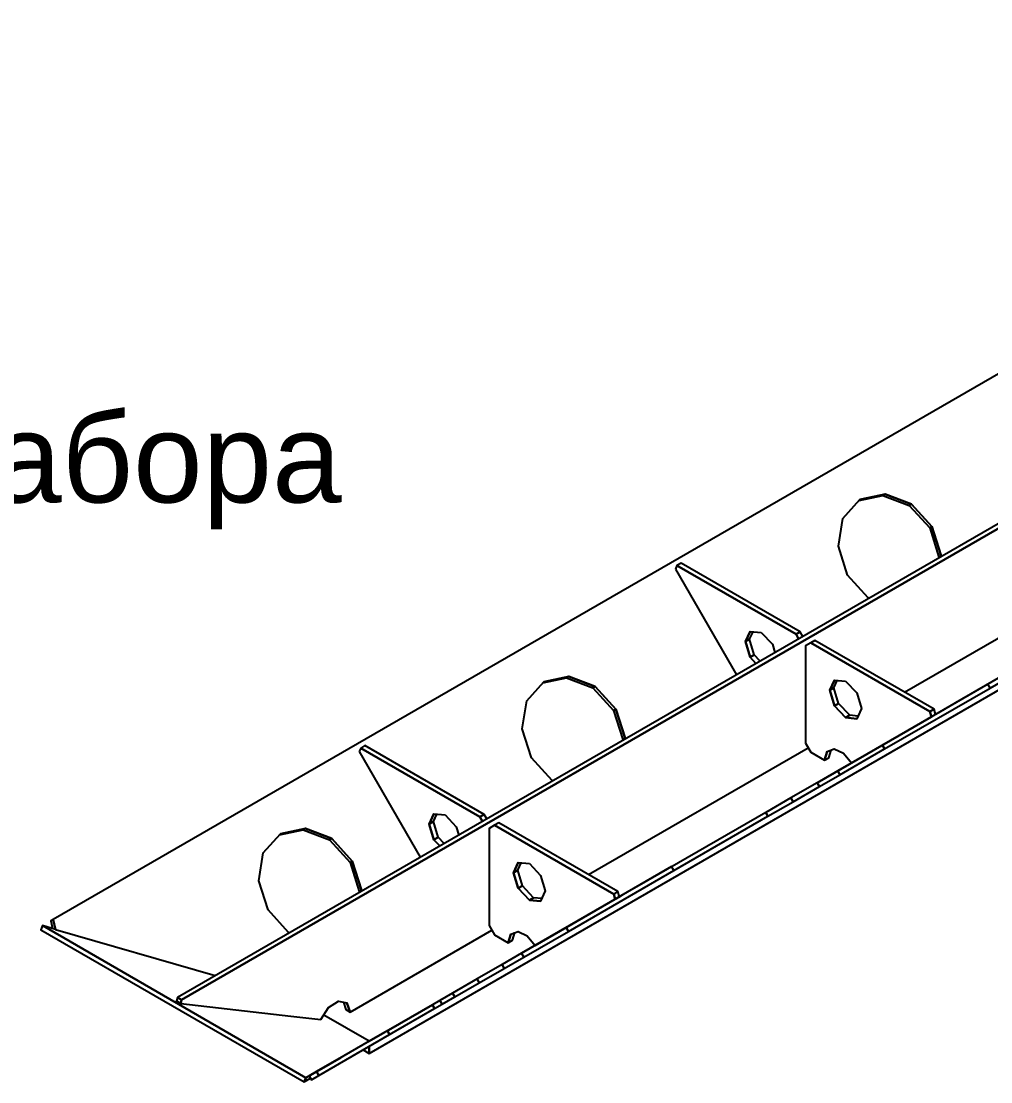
# Model space of a CAD drawing. Header units: millimetres. Extents: x -251843 to -243433, y -86292 to -80352.
# Drawn here: x -245471 to -244821, y -81668 to -80956 of the extents above; entities that cross this region are included whole.
import ezdxf

# ---------------------------------------------------------------- set-up
doc = ezdxf.new("R2010")
doc.units = ezdxf.units.MM
doc.layers.add('pen_035', color=1, linetype='Continuous')
doc.styles.add('style5', font='arial.ttf', dxfattribs={"height": 3})

msp = doc.modelspace()

# ---------------------------------------------------------------- linework, layer by layer
at = {"layer": 'pen_035', "color": 0, "linetype": 'Continuous'}
for p, q in [((-244891.78, -81273.73), (-244908.6, -81277.26)), ((-244891.78, -81273.73), (-244908.6, -81277.26)), ((-244878.7, -81406.61), (-244731.27, -81321.49)), ((-244878.7, -81406.61), (-244731.27, -81321.49)), ((-245032.47, -81323.99), (-244991.49, -81394.98)), ((-245032.47, -81323.99), (-244991.49, -81394.98)), ((-244951.53, -81367.83), (-244949.77, -81370.89)), ((-244951.53, -81367.83), (-244949.77, -81370.89)), ((-244982.37, -81383.18), (-244978.37, -81387.4)), ((-244982.37, -81383.18), (-244978.37, -81387.4)), ((-245103.91, -81396.21), (-245120.73, -81399.73)), ((-245103.91, -81396.21), (-245120.73, -81399.73)), ((-244844.56, -81413.84), (-244844.56, -81413.84)), ((-244844.56, -81413.84), (-244844.56, -81413.84)), ((-244859.05, -81422.21), (-244859.05, -81422.21)), ((-244859.05, -81422.21), (-244859.05, -81422.21)), ((-244856.02, -81420.46), (-244856.02, -81420.46)), ((-244856.02, -81420.46), (-244856.02, -81420.46)), ((-244937.34, -81467.41), (-244860.7, -81423.16)), ((-244860.7, -81423.16), (-244937.34, -81467.41)), ((-244937.34, -81467.41), (-244860.7, -81423.16)), ((-244860.7, -81423.16), (-244937.34, -81467.41)), ((-244918.3, -81423.76), (-244910.8, -81424.5)), ((-244918.3, -81423.76), (-244910.8, -81424.5)), ((-245244.6, -81446.46), (-245203.62, -81517.45)), ((-245244.6, -81446.46), (-245203.62, -81517.45)), ((-245090.83, -81529.09), (-244943.4, -81443.97)), ((-245090.83, -81529.09), (-244943.4, -81443.97)), ((-245163.67, -81490.3), (-245161.9, -81493.36)), ((-245163.67, -81490.3), (-245161.9, -81493.36)), ((-245280.69, -81498.27), (-245297.51, -81501.79)), ((-245280.69, -81498.27), (-245297.51, -81501.79)), ((-245194.5, -81505.66), (-245190.5, -81509.88)), ((-245194.5, -81505.66), (-245190.5, -81509.88)), ((-245068.15, -81542.93), (-245068.15, -81542.93)), ((-245068.15, -81542.93), (-245068.15, -81542.93)), ((-245056.69, -81536.32), (-245056.69, -81536.32)), ((-245056.69, -81536.32), (-245056.69, -81536.32)), ((-245135.68, -81581.92), (-245072.83, -81545.63)), ((-245072.83, -81545.63), (-245135.68, -81581.92)), ((-245135.68, -81581.92), (-245072.83, -81545.63)), ((-245072.83, -81545.63), (-245135.68, -81581.92)), ((-245130.43, -81546.23), (-245122.93, -81546.98)), ((-245130.43, -81546.23), (-245122.93, -81546.98)), ((-245071.18, -81544.69), (-245071.18, -81544.69)), ((-245071.18, -81544.69), (-245071.18, -81544.69)), ((-245250.64, -81621.35), (-245252.8, -81615.19)), ((-245250.64, -81621.35), (-245252.8, -81615.19)), ((-245224.92, -81633.45), (-245195.53, -81616.48)), ((-245195.53, -81616.48), (-245224.92, -81633.45)), ((-245224.92, -81633.45), (-245195.53, -81616.48)), ((-245195.53, -81616.48), (-245224.92, -81633.45)), ((-245290.4, -81624.11), (-245270.34, -81626.42)), ((-245290.4, -81624.11), (-245270.34, -81626.42)), ((-245237.91, -81640.95), (-245268.38, -81623.36)), ((-245237.91, -81640.95), (-245268.38, -81623.36)), ((-245237.91, -81640.95), (-245227.31, -81634.82)), ((-245227.31, -81634.82), (-245237.91, -81640.95)), ((-245237.91, -81640.95), (-245227.31, -81634.82)), ((-245227.31, -81634.82), (-245237.91, -81640.95)), ((-245227.31, -81634.82), (-245227.31, -81634.82)), ((-245227.31, -81634.82), (-245227.31, -81634.82)), ((-245237.91, -81640.95), (-245280.34, -81665.44)), ((-245237.91, -81640.95), (-245280.34, -81665.44)), ((-245224.19, -81636.49), (-245223.42, -81636.04)), ((-245224.19, -81636.49), (-245223.42, -81636.04)), ((-245237.91, -81644.41), (-245237.91, -81649.11)), ((-245237.91, -81644.41), (-245237.91, -81649.11)), ((-245280.34, -81665.44), (-245256.77, -81651.84)), ((-245280.34, -81665.44), (-245256.77, -81651.84)), ((-245278.18, -81664.2), (-245278.18, -81664.2)), ((-245278.18, -81664.2), (-245278.18, -81664.2))]:
    msp.add_line(p, q, dxfattribs=at)
for points in [[(-244427.57, -81069.4, 0), (-244400.73, -80960.95, 0), (-244405.65, -80956.31, 0), (-245450.04, -81559.3, 0), (-245448.49, -81565.87, 0)], [(-244427.57, -81069.4, 0), (-244400.73, -80960.95, 0), (-244405.65, -80956.31, 0), (-245450.04, -81559.3, 0), (-245448.49, -81565.87, 0)], [(-245363.78, -81613.19, 0), (-244315.84, -81008.16, 0), (-244318.67, -81006.53, 0), (-245366.61, -81611.55, 0), (-245363.78, -81613.19, 0)], [(-245363.78, -81613.19, 0), (-244315.84, -81008.16, 0), (-244318.67, -81006.53, 0), (-245366.61, -81611.55, 0), (-245363.78, -81613.19, 0)], [(-244405.74, -81127.25, 0), (-244314.84, -81011.78, 0), (-244315.84, -81008.16, 0), (-245363.78, -81613.19, 0), (-245364.28, -81615.58, 0), (-245290.4, -81624.11, 0)], [(-244405.74, -81127.25, 0), (-244314.84, -81011.78, 0), (-244315.84, -81008.16, 0), (-245363.78, -81613.19, 0), (-245364.28, -81615.58, 0), (-245290.4, -81624.11, 0)], [(-245237.91, -81649.11, 0), (-244391.5, -81160.44, 0), (-244391.5, -81155.74, 0)], [(-245237.91, -81649.11, 0), (-244391.5, -81160.44, 0), (-244391.5, -81155.74, 0)], [(-244902.49, -81343.59, 0), (-244903.1, -81343.36, 0), (-244916.89, -81328.23, 0), (-244923.1, -81308.72, 0), (-244920.06, -81290.06, 0), (-244908.6, -81277.26, 0)], [(-244902.49, -81343.59, 0), (-244903.1, -81343.36, 0), (-244916.89, -81328.23, 0), (-244923.1, -81308.72, 0), (-244920.06, -81290.06, 0), (-244908.6, -81277.26, 0)], [(-244909.21, -81277.94, 0), (-244893.28, -81274.6, 0), (-244891.78, -81273.73, 0)], [(-244909.21, -81277.94, 0), (-244893.28, -81274.6, 0), (-244891.78, -81273.73, 0)], [(-244908.6, -81277.26, 0), (-244891.78, -81273.73, 0), (-244874.11, -81280.44, 0), (-244860.32, -81295.57, 0), (-244854.11, -81315.08, 0), (-244854.21, -81315.72, 0)], [(-244908.6, -81277.26, 0), (-244891.78, -81273.73, 0), (-244874.11, -81280.44, 0), (-244860.32, -81295.57, 0), (-244854.11, -81315.08, 0), (-244854.21, -81315.72, 0)], [(-244874.11, -81280.44, 0), (-244891.78, -81273.73, 0), (-244893.28, -81274.6, 0), (-244875.61, -81281.3, 0), (-244874.11, -81280.44, 0)], [(-244874.11, -81280.44, 0), (-244891.78, -81273.73, 0), (-244893.28, -81274.6, 0), (-244875.61, -81281.3, 0), (-244874.11, -81280.44, 0)], [(-244860.32, -81295.57, 0), (-244874.11, -81280.44, 0), (-244875.61, -81281.3, 0), (-244861.82, -81296.43, 0), (-244860.32, -81295.57, 0)], [(-244860.32, -81295.57, 0), (-244874.11, -81280.44, 0), (-244875.61, -81281.3, 0), (-244861.82, -81296.43, 0), (-244860.32, -81295.57, 0)], [(-244854.11, -81315.08, 0), (-244860.32, -81295.57, 0), (-244861.82, -81296.43, 0), (-244855.61, -81315.94, 0), (-244854.11, -81315.08, 0)], [(-244854.11, -81315.08, 0), (-244860.32, -81295.57, 0), (-244861.82, -81296.43, 0), (-244855.61, -81315.94, 0), (-244854.11, -81315.08, 0)], [(-244854.21, -81315.72, 0), (-244854.11, -81315.08, 0), (-244855.61, -81315.94, 0), (-244855.71, -81316.59, 0)], [(-244854.21, -81315.72, 0), (-244854.11, -81315.08, 0), (-244855.61, -81315.94, 0), (-244855.71, -81316.59, 0)], [(-244949.77, -81370.89, 0), (-244951.53, -81367.83, 0), (-245031.44, -81321.7, 0), (-245032.47, -81323.99, 0)], [(-244949.77, -81370.89, 0), (-244951.53, -81367.83, 0), (-245031.44, -81321.7, 0), (-245032.47, -81323.99, 0)], [(-245031.44, -81321.7, 0), (-244951.53, -81367.83, 0), (-244948.71, -81366.2, 0), (-245028.61, -81320.06, 0), (-245031.44, -81321.7, 0)], [(-245031.44, -81321.7, 0), (-244951.53, -81367.83, 0), (-244948.71, -81366.2, 0), (-245028.61, -81320.06, 0), (-245031.44, -81321.7, 0)], [(-244821.34, -81403.9, 0), (-244758.2, -81367.45, 0), (-244759.7, -81364.85, 0), (-244844.56, -81413.84, 0)], [(-244821.34, -81403.9, 0), (-244758.2, -81367.45, 0), (-244759.7, -81364.85, 0), (-244844.56, -81413.84, 0)], [(-244978.37, -81387.4, 0), (-244982.37, -81383.18, 0), (-244985.47, -81372.73, 0), (-244982.37, -81365.86, 0), (-244974.87, -81366.6, 0)], [(-244982.37, -81365.86, 0), (-244985.47, -81372.73, 0), (-244982.65, -81371.09, 0), (-244980.37, -81366.06, 0)], [(-244978.37, -81387.4, 0), (-244982.37, -81383.18, 0), (-244985.47, -81372.73, 0), (-244982.37, -81365.86, 0), (-244974.87, -81366.6, 0)], [(-244982.37, -81365.86, 0), (-244985.47, -81372.73, 0), (-244982.65, -81371.09, 0), (-244980.37, -81366.06, 0)], [(-244985.47, -81372.73, 0), (-244982.37, -81383.18, 0), (-244979.54, -81381.55, 0), (-244982.65, -81371.09, 0), (-244985.47, -81372.73, 0)], [(-244985.47, -81372.73, 0), (-244982.37, -81383.18, 0), (-244979.54, -81381.55, 0), (-244982.65, -81371.09, 0), (-244985.47, -81372.73, 0)], [(-244974.87, -81366.6, 0), (-244967.37, -81374.52, 0), (-244965.71, -81380.1, 0)], [(-244974.87, -81366.6, 0), (-244967.37, -81374.52, 0), (-244965.71, -81380.1, 0)], [(-244946.94, -81369.26, 0), (-244948.71, -81366.2, 0), (-244951.53, -81367.83, 0)], [(-244946.94, -81369.26, 0), (-244948.71, -81366.2, 0), (-244951.53, -81367.83, 0)], [(-244941.63, -81373.54, 0), (-244861.73, -81419.68, 0), (-244858.9, -81418.04, 0), (-244938.81, -81371.91, 0), (-244941.63, -81373.54, 0)], [(-244941.63, -81373.54, 0), (-244861.73, -81419.68, 0), (-244858.9, -81418.04, 0), (-244938.81, -81371.91, 0), (-244941.63, -81373.54, 0)], [(-244860.7, -81423.16, 0), (-244861.73, -81419.68, 0), (-244941.63, -81373.54, 0), (-244945.17, -81375.59, 0), (-244945.17, -81440.9, 0), (-244941.63, -81447.03, 0), (-244932.44, -81452.34, 0), (-244930.65, -81446.56, 0), (-244925.89, -81444.8, 0), (-244919.77, -81447.64, 0), (-244914.34, -81454.13, 0), (-244860.7, -81423.16, 0)], [(-244860.7, -81423.16, 0), (-244861.73, -81419.68, 0), (-244941.63, -81373.54, 0), (-244945.17, -81375.59, 0), (-244945.17, -81440.9, 0), (-244941.63, -81447.03, 0), (-244932.44, -81452.34, 0), (-244930.65, -81446.56, 0), (-244925.89, -81444.8, 0), (-244919.77, -81447.64, 0), (-244914.34, -81454.13, 0), (-244860.7, -81423.16, 0)], [(-244975.54, -81385.77, 0), (-244979.54, -81381.55, 0), (-244982.37, -81383.18, 0)], [(-244975.54, -81385.77, 0), (-244979.54, -81381.55, 0), (-244982.37, -81383.18, 0)], [(-245114.62, -81466.07, 0), (-245115.23, -81465.84, 0), (-245129.02, -81450.7, 0), (-245135.23, -81431.19, 0), (-245132.2, -81412.54, 0), (-245120.73, -81399.73, 0)], [(-245114.62, -81466.07, 0), (-245115.23, -81465.84, 0), (-245129.02, -81450.7, 0), (-245135.23, -81431.19, 0), (-245132.2, -81412.54, 0), (-245120.73, -81399.73, 0)], [(-245121.34, -81400.41, 0), (-245105.41, -81397.07, 0), (-245103.91, -81396.21, 0)], [(-245121.34, -81400.41, 0), (-245105.41, -81397.07, 0), (-245103.91, -81396.21, 0)], [(-245120.73, -81399.73, 0), (-245103.91, -81396.21, 0), (-245086.24, -81402.91, 0), (-245072.45, -81418.04, 0), (-245066.24, -81437.55, 0), (-245066.34, -81438.2, 0)], [(-245120.73, -81399.73, 0), (-245103.91, -81396.21, 0), (-245086.24, -81402.91, 0), (-245072.45, -81418.04, 0), (-245066.24, -81437.55, 0), (-245066.34, -81438.2, 0)], [(-245086.24, -81402.91, 0), (-245103.91, -81396.21, 0), (-245105.41, -81397.07, 0), (-245087.74, -81403.78, 0), (-245086.24, -81402.91, 0)], [(-245086.24, -81402.91, 0), (-245103.91, -81396.21, 0), (-245105.41, -81397.07, 0), (-245087.74, -81403.78, 0), (-245086.24, -81402.91, 0)], [(-244918.3, -81399.26, 0), (-244910.8, -81407.18, 0), (-244907.69, -81417.63, 0), (-244910.8, -81424.5, 0), (-244918.3, -81423.76, 0), (-244925.8, -81415.84, 0), (-244928.91, -81405.39, 0), (-244925.8, -81398.52, 0), (-244918.3, -81399.26, 0)], [(-244925.8, -81398.52, 0), (-244928.91, -81405.39, 0), (-244926.08, -81403.75, 0), (-244923.8, -81398.72, 0)], [(-244918.3, -81399.26, 0), (-244910.8, -81407.18, 0), (-244907.69, -81417.63, 0), (-244910.8, -81424.5, 0), (-244918.3, -81423.76, 0), (-244925.8, -81415.84, 0), (-244928.91, -81405.39, 0), (-244925.8, -81398.52, 0), (-244918.3, -81399.26, 0)], [(-244925.8, -81398.52, 0), (-244928.91, -81405.39, 0), (-244926.08, -81403.75, 0), (-244923.8, -81398.72, 0)], [(-245072.45, -81418.04, 0), (-245086.24, -81402.91, 0), (-245087.74, -81403.78, 0), (-245073.95, -81418.91, 0), (-245072.45, -81418.04, 0)], [(-245072.45, -81418.04, 0), (-245086.24, -81402.91, 0), (-245087.74, -81403.78, 0), (-245073.95, -81418.91, 0), (-245072.45, -81418.04, 0)], [(-244928.91, -81405.39, 0), (-244925.8, -81415.84, 0), (-244922.97, -81414.21, 0), (-244926.08, -81403.75, 0), (-244928.91, -81405.39, 0)], [(-244928.91, -81405.39, 0), (-244925.8, -81415.84, 0), (-244922.97, -81414.21, 0), (-244926.08, -81403.75, 0), (-244928.91, -81405.39, 0)], [(-244893.55, -81442.13, 0), (-244892.05, -81444.73, 0), (-244821.34, -81403.9, 0), (-244822.84, -81401.3, 0), (-244893.55, -81442.13, 0)], [(-244893.55, -81442.13, 0), (-244892.05, -81444.73, 0), (-244821.34, -81403.9, 0), (-244822.84, -81401.3, 0), (-244893.55, -81442.13, 0)], [(-244925.8, -81415.84, 0), (-244918.3, -81423.76, 0), (-244915.47, -81422.13, 0), (-244922.97, -81414.21, 0), (-244925.8, -81415.84, 0)], [(-244925.8, -81415.84, 0), (-244918.3, -81423.76, 0), (-244915.47, -81422.13, 0), (-244922.97, -81414.21, 0), (-244925.8, -81415.84, 0)], [(-244844.56, -81413.84, 0), (-244844.56, -81413.84, 0), (-244856.02, -81420.46, 0)], [(-244844.56, -81413.84, 0), (-244844.56, -81413.84, 0), (-244856.02, -81420.46, 0)], [(-245066.24, -81437.55, 0), (-245072.45, -81418.04, 0), (-245073.95, -81418.91, 0), (-245067.74, -81438.42, 0), (-245066.24, -81437.55, 0)], [(-245066.24, -81437.55, 0), (-245072.45, -81418.04, 0), (-245073.95, -81418.91, 0), (-245067.74, -81438.42, 0), (-245066.24, -81437.55, 0)], [(-244909.97, -81422.67, 0), (-244915.47, -81422.13, 0), (-244918.3, -81423.76, 0)], [(-244909.97, -81422.67, 0), (-244915.47, -81422.13, 0), (-244918.3, -81423.76, 0)], [(-244861.73, -81419.68, 0), (-244860.7, -81423.16, 0), (-244857.87, -81421.53, 0), (-244858.9, -81418.04, 0), (-244861.73, -81419.68, 0)], [(-244861.73, -81419.68, 0), (-244860.7, -81423.16, 0), (-244857.87, -81421.53, 0), (-244858.9, -81418.04, 0), (-244861.73, -81419.68, 0)], [(-244856.02, -81420.46, 0), (-244856.02, -81420.46, 0), (-244857.87, -81421.53, 0)], [(-244856.02, -81420.46, 0), (-244856.02, -81420.46, 0), (-244857.87, -81421.53, 0)], [(-245243.57, -81444.17, 0), (-245163.67, -81490.3, 0), (-245160.84, -81488.67, 0), (-245240.74, -81442.54, 0), (-245243.57, -81444.17, 0)], [(-245243.57, -81444.17, 0), (-245163.67, -81490.3, 0), (-245160.84, -81488.67, 0), (-245240.74, -81442.54, 0), (-245243.57, -81444.17, 0)], [(-245066.34, -81438.2, 0), (-245066.24, -81437.55, 0), (-245067.74, -81438.42, 0), (-245067.84, -81439.06, 0)], [(-245066.34, -81438.2, 0), (-245066.24, -81437.55, 0), (-245067.74, -81438.42, 0), (-245067.84, -81439.06, 0)], [(-244923.55, -81459.45, 0), (-244922.05, -81462.05, 0), (-244892.05, -81444.73, 0), (-244893.55, -81442.13, 0), (-244923.55, -81459.45, 0)], [(-244923.55, -81459.45, 0), (-244922.05, -81462.05, 0), (-244892.05, -81444.73, 0), (-244893.55, -81442.13, 0), (-244923.55, -81459.45, 0)], [(-245161.9, -81493.36, 0), (-245163.67, -81490.3, 0), (-245243.57, -81444.17, 0), (-245244.6, -81446.46, 0)], [(-245161.9, -81493.36, 0), (-245163.67, -81490.3, 0), (-245243.57, -81444.17, 0), (-245244.6, -81446.46, 0)], [(-244930.65, -81446.56, 0), (-244932.44, -81452.34, 0), (-244929.61, -81450.7, 0), (-244928.03, -81445.59, 0)], [(-244930.65, -81446.56, 0), (-244932.44, -81452.34, 0), (-244929.61, -81450.7, 0), (-244928.03, -81445.59, 0)], [(-244937.34, -81467.41, 0), (-244935.84, -81470.01, 0), (-244922.05, -81462.05, 0), (-244923.55, -81459.45, 0), (-244937.34, -81467.41, 0)], [(-244937.34, -81467.41, 0), (-244935.84, -81470.01, 0), (-244922.05, -81462.05, 0), (-244923.55, -81459.45, 0), (-244937.34, -81467.41, 0)], [(-244955.01, -81477.61, 0), (-244953.51, -81480.21, 0), (-244935.84, -81470.01, 0), (-244937.34, -81467.41, 0), (-244955.01, -81477.61, 0)], [(-244955.01, -81477.61, 0), (-244953.51, -81480.21, 0), (-244935.84, -81470.01, 0), (-244937.34, -81467.41, 0), (-244955.01, -81477.61, 0)], [(-244971.84, -81487.33, 0), (-244970.34, -81489.92, 0), (-244953.51, -81480.21, 0), (-244955.01, -81477.61, 0), (-244971.84, -81487.33, 0)], [(-244971.84, -81487.33, 0), (-244970.34, -81489.92, 0), (-244953.51, -81480.21, 0), (-244955.01, -81477.61, 0), (-244971.84, -81487.33, 0)], [(-245190.5, -81509.88, 0), (-245194.5, -81505.66, 0), (-245197.61, -81495.2, 0), (-245194.5, -81488.34, 0), (-245187, -81489.08, 0)], [(-245194.5, -81488.34, 0), (-245197.61, -81495.2, 0), (-245194.78, -81493.57, 0), (-245192.5, -81488.53, 0)], [(-245190.5, -81509.88, 0), (-245194.5, -81505.66, 0), (-245197.61, -81495.2, 0), (-245194.5, -81488.34, 0), (-245187, -81489.08, 0)], [(-245194.5, -81488.34, 0), (-245197.61, -81495.2, 0), (-245194.78, -81493.57, 0), (-245192.5, -81488.53, 0)], [(-245187, -81489.08, 0), (-245179.5, -81497, 0), (-245177.84, -81502.57, 0)], [(-245187, -81489.08, 0), (-245179.5, -81497, 0), (-245177.84, -81502.57, 0)], [(-245159.07, -81491.73, 0), (-245160.84, -81488.67, 0), (-245163.67, -81490.3, 0)], [(-245159.07, -81491.73, 0), (-245160.84, -81488.67, 0), (-245163.67, -81490.3, 0)], [(-245033.47, -81526.38, 0), (-244970.34, -81489.92, 0), (-244971.84, -81487.33, 0), (-245056.69, -81536.32, 0)], [(-245033.47, -81526.38, 0), (-244970.34, -81489.92, 0), (-244971.84, -81487.33, 0), (-245056.69, -81536.32, 0)], [(-245298.12, -81502.47, 0), (-245282.19, -81499.14, 0), (-245280.69, -81498.27, 0)], [(-245298.12, -81502.47, 0), (-245282.19, -81499.14, 0), (-245280.69, -81498.27, 0)], [(-245297.51, -81501.79, 0), (-245280.69, -81498.27, 0), (-245263.02, -81504.97, 0), (-245249.23, -81520.1, 0), (-245243.02, -81539.61, 0), (-245243.12, -81540.26, 0)], [(-245297.51, -81501.79, 0), (-245280.69, -81498.27, 0), (-245263.02, -81504.97, 0), (-245249.23, -81520.1, 0), (-245243.02, -81539.61, 0), (-245243.12, -81540.26, 0)], [(-245263.02, -81504.97, 0), (-245280.69, -81498.27, 0), (-245282.19, -81499.14, 0), (-245264.52, -81505.84, 0), (-245263.02, -81504.97, 0)], [(-245263.02, -81504.97, 0), (-245280.69, -81498.27, 0), (-245282.19, -81499.14, 0), (-245264.52, -81505.84, 0), (-245263.02, -81504.97, 0)], [(-245197.61, -81495.2, 0), (-245194.5, -81505.66, 0), (-245191.67, -81504.02, 0), (-245194.78, -81493.57, 0), (-245197.61, -81495.2, 0)], [(-245197.61, -81495.2, 0), (-245194.5, -81505.66, 0), (-245191.67, -81504.02, 0), (-245194.78, -81493.57, 0), (-245197.61, -81495.2, 0)], [(-245072.83, -81545.63, 0), (-245073.86, -81542.15, 0), (-245153.77, -81496.02, 0), (-245157.3, -81498.06, 0), (-245157.3, -81563.38, 0), (-245153.77, -81569.5, 0), (-245144.57, -81574.81, 0), (-245142.79, -81569.04, 0), (-245138.03, -81567.28, 0), (-245131.9, -81570.12, 0), (-245126.47, -81576.6, 0), (-245072.83, -81545.63, 0)], [(-245072.83, -81545.63, 0), (-245073.86, -81542.15, 0), (-245153.77, -81496.02, 0), (-245157.3, -81498.06, 0), (-245157.3, -81563.38, 0), (-245153.77, -81569.5, 0), (-245144.57, -81574.81, 0), (-245142.79, -81569.04, 0), (-245138.03, -81567.28, 0), (-245131.9, -81570.12, 0), (-245126.47, -81576.6, 0), (-245072.83, -81545.63, 0)], [(-245153.77, -81496.02, 0), (-245073.86, -81542.15, 0), (-245071.03, -81540.52, 0), (-245150.94, -81494.39, 0), (-245153.77, -81496.02, 0)], [(-245153.77, -81496.02, 0), (-245073.86, -81542.15, 0), (-245071.03, -81540.52, 0), (-245150.94, -81494.39, 0), (-245153.77, -81496.02, 0)], [(-245291.39, -81568.13, 0), (-245292, -81567.9, 0), (-245305.79, -81552.76, 0), (-245312, -81533.26, 0), (-245308.97, -81514.6, 0), (-245297.51, -81501.79, 0)], [(-245291.39, -81568.13, 0), (-245292, -81567.9, 0), (-245305.79, -81552.76, 0), (-245312, -81533.26, 0), (-245308.97, -81514.6, 0), (-245297.51, -81501.79, 0)], [(-245249.23, -81520.1, 0), (-245263.02, -81504.97, 0), (-245264.52, -81505.84, 0), (-245250.73, -81520.97, 0), (-245249.23, -81520.1, 0)], [(-245249.23, -81520.1, 0), (-245263.02, -81504.97, 0), (-245264.52, -81505.84, 0), (-245250.73, -81520.97, 0), (-245249.23, -81520.1, 0)], [(-245187.67, -81508.25, 0), (-245191.67, -81504.02, 0), (-245194.5, -81505.66, 0)], [(-245187.67, -81508.25, 0), (-245191.67, -81504.02, 0), (-245194.5, -81505.66, 0)], [(-245243.02, -81539.61, 0), (-245249.23, -81520.1, 0), (-245250.73, -81520.97, 0), (-245244.52, -81540.48, 0), (-245243.02, -81539.61, 0)], [(-245243.02, -81539.61, 0), (-245249.23, -81520.1, 0), (-245250.73, -81520.97, 0), (-245244.52, -81540.48, 0), (-245243.02, -81539.61, 0)], [(-245130.43, -81521.74, 0), (-245122.93, -81529.66, 0), (-245119.82, -81540.11, 0), (-245122.93, -81546.98, 0), (-245130.43, -81546.23, 0), (-245137.93, -81538.32, 0), (-245141.04, -81527.86, 0), (-245137.93, -81520.99, 0), (-245130.43, -81521.74, 0)], [(-245137.93, -81520.99, 0), (-245141.04, -81527.86, 0), (-245138.21, -81526.23, 0), (-245135.93, -81521.19, 0)], [(-245130.43, -81521.74, 0), (-245122.93, -81529.66, 0), (-245119.82, -81540.11, 0), (-245122.93, -81546.98, 0), (-245130.43, -81546.23, 0), (-245137.93, -81538.32, 0), (-245141.04, -81527.86, 0), (-245137.93, -81520.99, 0), (-245130.43, -81521.74, 0)], [(-245137.93, -81520.99, 0), (-245141.04, -81527.86, 0), (-245138.21, -81526.23, 0), (-245135.93, -81521.19, 0)], [(-245141.04, -81527.86, 0), (-245137.93, -81538.32, 0), (-245135.1, -81536.68, 0), (-245138.21, -81526.23, 0), (-245141.04, -81527.86, 0)], [(-245141.04, -81527.86, 0), (-245137.93, -81538.32, 0), (-245135.1, -81536.68, 0), (-245138.21, -81526.23, 0), (-245141.04, -81527.86, 0)], [(-245105.68, -81564.6, 0), (-245104.18, -81567.2, 0), (-245033.47, -81526.38, 0), (-245034.97, -81523.78, 0), (-245105.68, -81564.6, 0)], [(-245105.68, -81564.6, 0), (-245104.18, -81567.2, 0), (-245033.47, -81526.38, 0), (-245034.97, -81523.78, 0), (-245105.68, -81564.6, 0)], [(-245243.12, -81540.26, 0), (-245243.02, -81539.61, 0), (-245244.52, -81540.48, 0), (-245244.62, -81541.12, 0)], [(-245243.12, -81540.26, 0), (-245243.02, -81539.61, 0), (-245244.52, -81540.48, 0), (-245244.62, -81541.12, 0)], [(-245137.93, -81538.32, 0), (-245130.43, -81546.23, 0), (-245127.6, -81544.6, 0), (-245135.1, -81536.68, 0), (-245137.93, -81538.32, 0)], [(-245137.93, -81538.32, 0), (-245130.43, -81546.23, 0), (-245127.6, -81544.6, 0), (-245135.1, -81536.68, 0), (-245137.93, -81538.32, 0)], [(-245073.86, -81542.15, 0), (-245072.83, -81545.63, 0), (-245070, -81544, 0), (-245071.03, -81540.52, 0), (-245073.86, -81542.15, 0)], [(-245073.86, -81542.15, 0), (-245072.83, -81545.63, 0), (-245070, -81544, 0), (-245071.03, -81540.52, 0), (-245073.86, -81542.15, 0)], [(-245068.15, -81542.93, 0), (-245068.15, -81542.93, 0), (-245070, -81544, 0)], [(-245068.15, -81542.93, 0), (-245068.15, -81542.93, 0), (-245070, -81544, 0)], [(-245056.69, -81536.32, 0), (-245056.69, -81536.32, 0), (-245068.15, -81542.93, 0)], [(-245056.69, -81536.32, 0), (-245056.69, -81536.32, 0), (-245068.15, -81542.93, 0)], [(-245122.1, -81545.14, 0), (-245127.6, -81544.6, 0), (-245130.43, -81546.23, 0)], [(-245122.1, -81545.14, 0), (-245127.6, -81544.6, 0), (-245130.43, -81546.23, 0)], [(-245457.11, -81563.38, 0), (-245458.21, -81566.11, 0), (-245281.43, -81668.17, 0), (-245280.34, -81665.44, 0), (-245457.11, -81563.38, 0)], [(-245457.11, -81563.38, 0), (-245458.21, -81566.11, 0), (-245281.43, -81668.17, 0), (-245280.34, -81665.44, 0), (-245457.11, -81563.38, 0)], [(-245448.49, -81565.87, 0), (-245457.11, -81563.38, 0), (-245280.34, -81665.44, 0)], [(-245448.49, -81565.87, 0), (-245457.11, -81563.38, 0), (-245280.34, -81665.44, 0)], [(-245448.49, -81565.87, 0), (-245450.04, -81559.3, 0), (-245451.54, -81560.16, 0), (-245450.32, -81565.34, 0)], [(-245448.49, -81565.87, 0), (-245450.04, -81559.3, 0), (-245451.54, -81560.16, 0), (-245450.32, -81565.34, 0)], [(-245135.68, -81581.92, 0), (-245134.18, -81584.52, 0), (-245104.18, -81567.2, 0), (-245105.68, -81564.6, 0), (-245135.68, -81581.92, 0)], [(-245135.68, -81581.92, 0), (-245134.18, -81584.52, 0), (-245104.18, -81567.2, 0), (-245105.68, -81564.6, 0), (-245135.68, -81581.92, 0)], [(-245448.49, -81565.87, 0), (-245448.49, -81565.87, 0), (-245341.15, -81596.86, 0)], [(-245448.49, -81565.87, 0), (-245448.49, -81565.87, 0), (-245341.15, -81596.86, 0)], [(-245270.34, -81626.42, 0), (-245265.18, -81618.37, 0), (-245258.41, -81614.04, 0), (-245252.8, -81615.19, 0), (-245250.64, -81621.35, 0), (-245155.53, -81566.44, 0)], [(-245270.34, -81626.42, 0), (-245265.18, -81618.37, 0), (-245258.41, -81614.04, 0), (-245252.8, -81615.19, 0), (-245250.64, -81621.35, 0), (-245155.53, -81566.44, 0)], [(-245142.79, -81569.04, 0), (-245144.57, -81574.81, 0), (-245141.75, -81573.18, 0), (-245140.16, -81568.07, 0)], [(-245142.79, -81569.04, 0), (-245144.57, -81574.81, 0), (-245141.75, -81573.18, 0), (-245140.16, -81568.07, 0)], [(-245148.75, -81589.47, 0), (-245147.25, -81592.06, 0), (-245134.18, -81584.52, 0), (-245135.68, -81581.92, 0), (-245148.75, -81589.47, 0)], [(-245148.75, -81589.47, 0), (-245147.25, -81592.06, 0), (-245134.18, -81584.52, 0), (-245135.68, -81581.92, 0), (-245148.75, -81589.47, 0)], [(-245165.55, -81599.17, 0), (-245164.05, -81601.76, 0), (-245147.25, -81592.06, 0), (-245148.75, -81589.47, 0), (-245165.55, -81599.17, 0)], [(-245165.55, -81599.17, 0), (-245164.05, -81601.76, 0), (-245147.25, -81592.06, 0), (-245148.75, -81589.47, 0), (-245165.55, -81599.17, 0)], [(-245181.98, -81608.65, 0), (-245180.48, -81611.25, 0), (-245164.05, -81601.76, 0), (-245165.55, -81599.17, 0), (-245181.98, -81608.65, 0)], [(-245181.98, -81608.65, 0), (-245180.48, -81611.25, 0), (-245164.05, -81601.76, 0), (-245165.55, -81599.17, 0), (-245181.98, -81608.65, 0)], [(-245364.28, -81615.58, 0), (-245363.78, -81613.19, 0), (-245366.61, -81611.55, 0), (-245367.11, -81613.94, 0), (-245364.28, -81615.58, 0)], [(-245364.28, -81615.58, 0), (-245363.78, -81613.19, 0), (-245366.61, -81611.55, 0), (-245367.11, -81613.94, 0), (-245364.28, -81615.58, 0)], [(-245195.53, -81616.48, 0), (-245194.03, -81619.07, 0), (-245189, -81616.17, 0), (-245190.5, -81613.57, 0), (-245195.53, -81616.48, 0)], [(-245195.53, -81616.48, 0), (-245194.03, -81619.07, 0), (-245189, -81616.17, 0), (-245190.5, -81613.57, 0), (-245195.53, -81616.48, 0)], [(-245190.5, -81613.57, 0), (-245189, -81616.17, 0), (-245180.48, -81611.25, 0), (-245181.98, -81608.65, 0), (-245190.5, -81613.57, 0)], [(-245190.5, -81613.57, 0), (-245189, -81616.17, 0), (-245180.48, -81611.25, 0), (-245181.98, -81608.65, 0), (-245190.5, -81613.57, 0)], [(-245255.23, -81614.69, 0), (-245253.47, -81619.72, 0), (-245250.64, -81621.35, 0)], [(-245255.23, -81614.69, 0), (-245253.47, -81619.72, 0), (-245250.64, -81621.35, 0)], [(-245225.69, -81633.89, 0), (-245224.19, -81636.49, 0), (-245194.03, -81619.07, 0), (-245195.53, -81616.48, 0), (-245225.69, -81633.89, 0)], [(-245225.69, -81633.89, 0), (-245224.19, -81636.49, 0), (-245194.03, -81619.07, 0), (-245195.53, -81616.48, 0), (-245225.69, -81633.89, 0)], [(-245273.27, -81661.36, 0), (-245271.77, -81663.96, 0), (-245224.19, -81636.49, 0), (-245225.69, -81633.89, 0), (-245273.27, -81661.36, 0)], [(-245273.27, -81661.36, 0), (-245271.77, -81663.96, 0), (-245224.19, -81636.49, 0), (-245225.69, -81633.89, 0), (-245273.27, -81661.36, 0)], [(-245224.92, -81633.45, 0), (-245224.92, -81633.45, 0), (-245227.31, -81634.82, 0)], [(-245224.92, -81633.45, 0), (-245224.92, -81633.45, 0), (-245227.31, -81634.82, 0)], [(-245241.98, -81646.76, 0), (-245237.91, -81649.11, 0), (-245237.91, -81644.41, 0)], [(-245241.98, -81646.76, 0), (-245237.91, -81649.11, 0), (-245237.91, -81644.41, 0)], [(-245278.18, -81664.2, 0), (-245276.68, -81666.79, 0), (-245271.77, -81663.96, 0), (-245273.27, -81661.36, 0), (-245278.18, -81664.2, 0)], [(-245278.18, -81664.2, 0), (-245276.68, -81666.79, 0), (-245271.77, -81663.96, 0), (-245273.27, -81661.36, 0), (-245278.18, -81664.2, 0)], [(-245280.34, -81665.44, 0), (-245281.43, -81668.17, 0), (-245277.27, -81665.77, 0)], [(-245280.34, -81665.44, 0), (-245281.43, -81668.17, 0), (-245277.27, -81665.77, 0)]]:
    msp.add_polyline3d(points, dxfattribs=at)

# ---------------------------------------------------------------- texts
at = {"layer": 'pen_035', "color": 0, "linetype": 'Continuous', "style": 'style5'}
msp.add_text('Схема набора', height=60, dxfattribs=at).set_placement((-245813.73, -81279.32))

doc.saveas('drawing.dxf')
